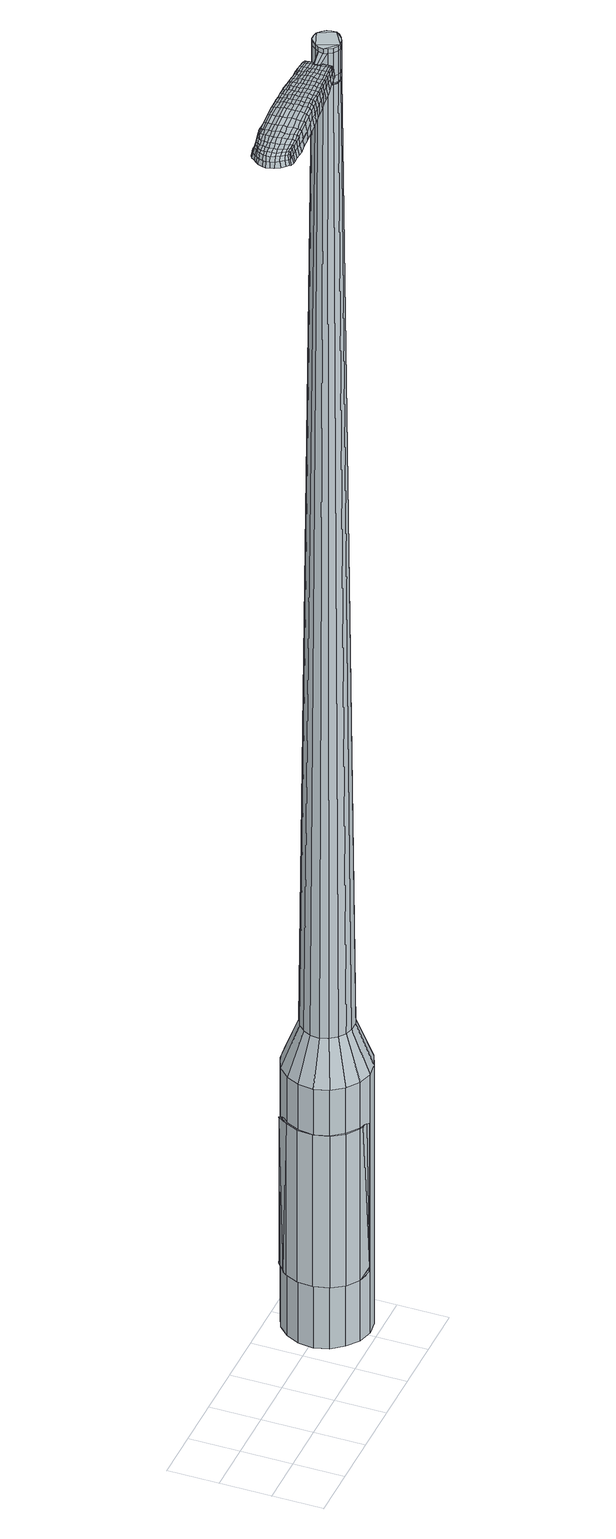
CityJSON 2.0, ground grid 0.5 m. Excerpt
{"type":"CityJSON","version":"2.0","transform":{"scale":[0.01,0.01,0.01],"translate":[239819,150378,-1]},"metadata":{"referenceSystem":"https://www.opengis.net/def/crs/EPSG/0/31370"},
"CityObjects":{
"object1":{"type":"GenericCityObject","attributes":{"cluster":810,"mean_distance_to_centroid":0.151,"new_centroid_x":239821.09,"new_centroid_y":150378.51,"mean_distance_to_camera":4.95,"H1":-6.6,"H2":-28.36,"Z_final":110.68,"cluster2":-1,"proj_x":239820.57,"proj_y":150372.49,"id_line":95515,"bearing_l":274.93,"distance":6.04,"orientation":"right","G_obj":184.93},"geometry":[{"type":"MultiSurface","lod":"2","boundaries":[[[0,1,2,3]],[[1,4,5,2]],[[4,6,7,5]],[[6,8,9,7]],[[8,10,11,9]],[[10,12,13,11]],[[12,14,15,13]],[[14,16,17,15]],[[16,18,19,17]],[[18,20,21,19]],[[20,22,23,21]],[[22,24,25,23]],[[24,26,27,25]],[[26,28,29,27]],[[28,30,31,29]],[[30,32,33,31]],[[32,34,35,33]],[[34,0,3,35]],[[36,37,38,39]],[[38,40,41,42]],[[41,43,42]],[[42,44,45,46]],[[45,47,46]],[[46,48,49,50]],[[49,51,50]],[[42,46,50,38]],[[50,52,39,38]],[[53,36,39]],[[2,5,7,35]],[[7,9,11,15]],[[11,13,15]],[[15,17,19,23]],[[19,21,23]],[[23,25,27,31]],[[27,29,31]],[[15,23,31,7]],[[31,33,35,7]],[[3,2,35]],[[1,0,54,55]],[[0,34,56,54]],[[34,32,57,56]],[[32,30,58,57]],[[30,28,59,58]],[[28,26,60,59]],[[26,24,61,60]],[[24,22,62,61]],[[22,20,63,62]],[[20,18,64,63]],[[18,16,65,64]],[[16,14,66,65]],[[14,12,67,66]],[[12,10,68,67]],[[10,8,69,68]],[[8,6,70,69]],[[6,4,71,70]],[[4,1,55,71]],[[55,54,72,73]],[[54,56,74,72]],[[56,57,75,74]],[[57,58,76,75]],[[58,59,77,76]],[[59,60,78,77]],[[60,61,79,78]],[[61,62,80,79]],[[62,63,81,80]],[[63,64,82,81]],[[64,65,83,82]],[[65,66,84,83]],[[66,67,85,84]],[[67,68,86,85]],[[68,69,87,86]],[[69,70,88,87]],[[70,71,89,88]],[[71,55,73,89]],[[90,91,92,73]],[[93,94,91,90]],[[95,96,94,93]],[[97,98,96,95]],[[99,100,98,97]],[[78,101,100,99]],[[79,102,101,78]],[[103,104,102,79]],[[105,106,104,103]],[[107,108,106,105]],[[109,110,108,107]],[[84,111,110,109]],[[112,113,111,84]],[[114,115,113,112]],[[116,117,115,114]],[[118,119,117,116]],[[89,120,119,118]],[[73,92,120,89]],[[121,122,123,124]],[[125,121,124,126]],[[127,125,126,128]],[[129,127,128,130]],[[131,129,130,132]],[[133,131,132,134]],[[135,133,134,136]],[[137,135,136,138]],[[139,137,138,140]],[[141,139,140,142]],[[143,141,142,144]],[[145,143,144,146]],[[147,145,146,148]],[[149,147,148,150]],[[151,149,150,152]],[[153,151,152,154]],[[72,90,73]],[[72,74,93,90]],[[74,75,95,93]],[[75,76,97,95]],[[76,77,99,97]],[[77,78,99]],[[80,103,79]],[[80,81,105,103]],[[81,82,107,105]],[[82,83,109,107]],[[83,84,109]],[[85,112,84]],[[85,86,114,112]],[[86,87,116,114]],[[87,88,118,116]],[[88,89,118]],[[155,92,91]],[[156,119,120]],[[156,157,117,119]],[[157,158,115,117]],[[158,159,113,115]],[[159,111,113]],[[160,110,111]],[[160,161,108,110]],[[161,162,106,108]],[[162,163,104,106]],[[163,102,104]],[[164,100,101]],[[164,165,98,100]],[[165,166,96,98]],[[166,167,94,96]],[[167,155,91,94]],[[39,52,153,168]],[[92,155,169,154]],[[53,39,168,122]],[[155,167,123,169]],[[36,53,122,121]],[[167,166,124,123]],[[37,36,121,125]],[[166,165,126,124]],[[38,37,125,127]],[[165,164,128,126]],[[40,38,127,129]],[[164,101,130,128]],[[41,40,129,131]],[[101,102,132,130]],[[43,41,131,133]],[[102,163,134,132]],[[42,43,133,135]],[[163,162,136,134]],[[44,42,135,137]],[[162,161,138,136]],[[45,44,137,139]],[[161,160,140,138]],[[47,45,139,141]],[[160,111,142,140]],[[46,47,141,143]],[[111,159,144,142]],[[48,46,143,145]],[[159,158,146,144]],[[49,48,145,147]],[[158,157,148,146]],[[51,49,147,149]],[[157,156,150,148]],[[50,51,149,151]],[[156,120,152,150]],[[52,50,151,153]],[[120,92,154,152]],[[153,154,170,171]],[[154,169,172,170]],[[169,123,173,172]],[[123,122,174,173]],[[122,168,175,174]],[[168,153,171,175]],[[176,177,178,179]],[[180,176,179,181]],[[176,180,182,183]],[[177,176,183,184]],[[185,186,187,188]],[[189,185,188,190]],[[185,189,191,192]],[[186,185,192,193]],[[194,195,196,197]],[[198,194,197,199]],[[194,198,200,201]],[[195,194,201,202]],[[203,204,205,206]],[[207,203,206,208]],[[203,207,209,210]],[[204,203,210,211]],[[212,213,214,215]],[[216,212,215,217]],[[212,216,218,219]],[[213,212,219,220]],[[221,222,223,224]],[[225,221,224,226]],[[221,225,227,228]],[[222,221,228,229]],[[230,231,232,233]],[[222,230,233,223]],[[230,222,229,234]],[[231,230,234,235]],[[236,237,238,239]],[[231,236,239,232]],[[236,231,235,240]],[[237,236,240,241]],[[242,180,181,243]],[[237,242,243,238]],[[242,237,241,244]],[[180,242,244,182]],[[245,246,247,248]],[[249,245,248,250]],[[245,249,251,252]],[[246,245,252,253]],[[254,255,256,257]],[[246,254,257,247]],[[254,246,253,258]],[[255,254,258,259]],[[260,261,262,263]],[[255,260,263,256]],[[260,255,259,264]],[[261,260,264,265]],[[266,267,268,269]],[[261,266,269,262]],[[266,261,265,270]],[[267,266,270,271]],[[272,177,184,273]],[[267,272,273,268]],[[272,267,271,274]],[[177,272,274,178]],[[275,276,277,278]],[[279,275,278,280]],[[275,279,281,282]],[[276,275,282,283]],[[284,285,286,287]],[[276,284,287,277]],[[284,276,283,288]],[[285,284,288,289]],[[290,291,292,293]],[[285,290,293,286]],[[290,285,289,294]],[[291,290,294,295]],[[296,189,190,297]],[[291,296,297,292]],[[296,291,295,298]],[[189,296,298,191]],[[299,300,301,302]],[[303,299,302,304]],[[299,303,305,306]],[[300,299,306,307]],[[308,309,310,311]],[[300,308,311,301]],[[308,300,307,312]],[[309,308,312,313]],[[314,315,316,317]],[[309,314,317,310]],[[314,309,313,318]],[[315,314,318,319]],[[320,321,322,323]],[[315,320,323,316]],[[320,315,319,324]],[[321,320,324,325]],[[326,186,193,327]],[[321,326,327,322]],[[326,321,325,328]],[[186,326,328,187]],[[329,215,214,330]],[[331,329,330,332]],[[329,331,333,334]],[[215,329,334,217]],[[335,331,332,336]],[[337,335,336,338]],[[335,337,339,340]],[[331,335,340,333]],[[341,337,338,342]],[[343,341,342,344]],[[341,343,345,346]],[[337,341,346,339]],[[347,343,344,348]],[[349,347,348,350]],[[347,349,351,352]],[[343,347,352,345]],[[353,349,350,354]],[[204,353,354,205]],[[353,204,211,355]],[[349,353,355,351]],[[356,357,202,201]],[[358,356,201,200]],[[356,358,359,360]],[[357,356,360,361]],[[362,363,361,360]],[[364,362,360,359]],[[362,364,365,366]],[[363,362,366,367]],[[368,369,367,366]],[[370,368,366,365]],[[368,370,371,372]],[[369,368,372,373]],[[374,375,373,372]],[[376,374,372,371]],[[374,376,209,207]],[[375,374,207,208]],[[377,378,379,380]],[[279,377,380,281]],[[377,279,280,381]],[[378,377,381,382]],[[383,198,199,384]],[[378,383,384,379]],[[383,378,382,385]],[[198,383,385,200]],[[386,387,388,389]],[[225,386,389,227]],[[386,225,226,390]],[[387,386,390,391]],[[392,393,394,395]],[[387,392,395,388]],[[392,387,391,396]],[[393,392,396,397]],[[398,195,202,399]],[[393,398,399,394]],[[398,393,397,400]],[[195,398,400,196]],[[401,402,403,404]],[[183,401,404,184]],[[401,183,182,405]],[[402,401,405,406]],[[407,408,409,410]],[[402,407,410,403]],[[407,402,406,411]],[[408,407,411,412]],[[413,206,205,414]],[[408,413,414,409]],[[413,408,412,415]],[[206,413,415,208]],[[416,417,418,419]],[[188,416,419,190]],[[416,188,187,420]],[[417,416,420,421]],[[422,210,209,423]],[[417,422,423,418]],[[422,417,421,424]],[[210,422,424,211]],[[425,426,427,428]],[[303,425,428,305]],[[425,303,304,429]],[[426,425,429,430]],[[431,216,217,432]],[[426,431,432,427]],[[431,426,430,433]],[[216,431,433,218]],[[434,435,436,437]],[[249,434,437,251]],[[434,249,250,438]],[[435,434,438,439]],[[440,441,442,443]],[[435,440,443,436]],[[440,435,439,444]],[[441,440,444,445]],[[446,213,220,447]],[[441,446,447,442]],[[446,441,445,448]],[[213,446,448,214]],[[449,450,439,438]],[[248,449,438,250]],[[449,248,247,451]],[[450,449,451,452]],[[453,454,445,444]],[[450,453,444,439]],[[453,450,452,455]],[[454,453,455,456]],[[457,330,214,448]],[[454,457,448,445]],[[457,454,456,458]],[[330,457,458,332]],[[459,460,461,462]],[[306,459,462,307]],[[459,306,305,428]],[[460,459,428,427]],[[463,334,333,464]],[[460,463,464,461]],[[463,460,427,432]],[[334,463,432,217]],[[465,466,452,451]],[[257,465,451,247]],[[465,257,256,467]],[[466,465,467,468]],[[469,470,456,455]],[[466,469,455,452]],[[469,466,468,471]],[[470,469,471,472]],[[473,336,332,458]],[[470,473,458,456]],[[473,470,472,474]],[[336,473,474,338]],[[475,476,477,478]],[[312,475,478,313]],[[475,312,307,462]],[[476,475,462,461]],[[479,340,339,480]],[[476,479,480,477]],[[479,476,461,464]],[[340,479,464,333]],[[481,482,468,467]],[[263,481,467,256]],[[481,263,262,483]],[[482,481,483,484]],[[485,486,472,471]],[[482,485,471,468]],[[485,482,484,487]],[[486,485,487,488]],[[489,342,338,474]],[[486,489,474,472]],[[489,486,488,490]],[[342,489,490,344]],[[491,492,493,494]],[[318,491,494,319]],[[491,318,313,478]],[[492,491,478,477]],[[495,346,345,496]],[[492,495,496,493]],[[495,492,477,480]],[[346,495,480,339]],[[497,498,484,483]],[[269,497,483,262]],[[497,269,268,499]],[[498,497,499,500]],[[501,502,488,487]],[[498,501,487,484]],[[501,498,500,503]],[[502,501,503,504]],[[505,348,344,490]],[[502,505,490,488]],[[505,502,504,506]],[[348,505,506,350]],[[507,508,509,510]],[[324,507,510,325]],[[507,324,319,494]],[[508,507,494,493]],[[511,352,351,512]],[[508,511,512,509]],[[511,508,493,496]],[[352,511,496,345]],[[513,514,500,499]],[[273,513,499,268]],[[513,273,184,404]],[[514,513,404,403]],[[515,516,504,503]],[[514,515,503,500]],[[515,514,403,410]],[[516,515,410,409]],[[517,354,350,506]],[[516,517,506,504]],[[517,516,409,414]],[[354,517,414,205]],[[518,519,421,420]],[[328,518,420,187]],[[518,328,325,510]],[[519,518,510,509]],[[520,355,211,424]],[[519,520,424,421]],[[520,519,509,512]],[[355,520,512,351]],[[521,522,382,381]],[[278,521,381,280]],[[521,278,277,523]],[[522,521,523,524]],[[525,358,200,385]],[[522,525,385,382]],[[525,522,524,526]],[[358,525,526,359]],[[527,528,529,530]],[[228,527,530,229]],[[527,228,227,389]],[[528,527,389,388]],[[531,532,533,534]],[[528,531,534,529]],[[531,528,388,395]],[[532,531,395,394]],[[535,357,361,536]],[[532,535,536,533]],[[535,532,394,399]],[[357,535,399,202]],[[537,538,524,523]],[[287,537,523,277]],[[537,287,286,539]],[[538,537,539,540]],[[541,364,359,526]],[[538,541,526,524]],[[541,538,540,542]],[[364,541,542,365]],[[543,544,545,546]],[[234,543,546,235]],[[543,234,229,530]],[[544,543,530,529]],[[547,548,549,550]],[[544,547,550,545]],[[547,544,529,534]],[[548,547,534,533]],[[551,363,367,552]],[[548,551,552,549]],[[551,548,533,536]],[[363,551,536,361]],[[553,554,540,539]],[[293,553,539,286]],[[553,293,292,555]],[[554,553,555,556]],[[557,370,365,542]],[[554,557,542,540]],[[557,554,556,558]],[[370,557,558,371]],[[559,560,561,562]],[[240,559,562,241]],[[559,240,235,546]],[[560,559,546,545]],[[563,564,565,566]],[[560,563,566,561]],[[563,560,545,550]],[[564,563,550,549]],[[567,369,373,568]],[[564,567,568,565]],[[567,564,549,552]],[[369,567,552,367]],[[569,570,556,555]],[[297,569,555,292]],[[569,297,190,419]],[[570,569,419,418]],[[571,376,371,558]],[[570,571,558,556]],[[571,570,418,423]],[[376,571,423,209]],[[572,573,406,405]],[[244,572,405,182]],[[572,244,241,562]],[[573,572,562,561]],[[574,575,412,411]],[[573,574,411,406]],[[574,573,561,566]],[[575,574,566,565]],[[576,375,208,415]],[[575,576,415,412]],[[576,575,565,568]],[[375,576,568,373]],[[577,578,579,580]],[[580,579,581,582]],[[583,581,579,584]],[[584,579,578,585]],[[586,587,588,589]],[[589,588,590,591]],[[592,590,588,593]],[[593,588,587,594]],[[595,596,597,598]],[[598,597,599,600]],[[601,599,597,602]],[[602,597,596,603]],[[604,605,606,607]],[[607,606,608,609]],[[610,608,606,611]],[[611,606,605,612]],[[613,614,615,616]],[[616,615,617,618]],[[619,617,615,620]],[[620,615,614,621]],[[622,623,624,625]],[[625,624,626,627]],[[628,626,624,629]],[[629,624,623,630]],[[631,632,633,634]],[[634,633,623,622]],[[630,623,633,635]],[[635,633,632,636]],[[637,638,639,640]],[[640,639,632,631]],[[636,632,639,641]],[[641,639,638,642]],[[582,581,643,644]],[[644,643,638,637]],[[642,638,643,645]],[[645,643,581,583]],[[646,647,648,649]],[[649,648,650,651]],[[652,650,648,653]],[[653,648,647,654]],[[655,656,657,658]],[[658,657,647,646]],[[654,647,657,659]],[[659,657,656,660]],[[661,662,663,664]],[[664,663,656,655]],[[660,656,663,665]],[[665,663,662,666]],[[667,668,669,670]],[[670,669,662,661]],[[666,662,669,671]],[[671,669,668,672]],[[585,578,673,674]],[[674,673,668,667]],[[672,668,673,675]],[[675,673,578,577]],[[676,677,678,679]],[[679,678,680,681]],[[682,680,678,683]],[[683,678,677,684]],[[685,686,687,688]],[[688,687,677,676]],[[684,677,687,689]],[[689,687,686,690]],[[691,692,693,694]],[[694,693,686,685]],[[690,686,693,695]],[[695,693,692,696]],[[591,590,697,698]],[[698,697,692,691]],[[696,692,697,699]],[[699,697,590,592]],[[700,701,702,703]],[[703,702,704,705]],[[706,704,702,707]],[[707,702,701,708]],[[709,710,711,712]],[[712,711,701,700]],[[708,701,711,713]],[[713,711,710,714]],[[715,716,717,718]],[[718,717,710,709]],[[714,710,717,719]],[[719,717,716,720]],[[721,722,723,724]],[[724,723,716,715]],[[720,716,723,725]],[[725,723,722,726]],[[594,587,727,728]],[[728,727,722,721]],[[726,722,727,729]],[[729,727,587,586]],[[613,616,730,731]],[[731,730,732,733]],[[734,732,730,735]],[[735,730,616,618]],[[733,732,736,737]],[[737,736,738,739]],[[740,738,736,741]],[[741,736,732,734]],[[739,738,742,743]],[[743,742,744,745]],[[746,744,742,747]],[[747,742,738,740]],[[745,744,748,749]],[[749,748,750,751]],[[752,750,748,753]],[[753,748,744,746]],[[751,750,754,755]],[[755,754,605,604]],[[612,605,754,756]],[[756,754,750,752]],[[603,757,758,602]],[[602,758,759,601]],[[760,759,758,761]],[[761,758,757,762]],[[762,763,764,761]],[[761,764,765,760]],[[766,765,764,767]],[[767,764,763,768]],[[768,769,770,767]],[[767,770,771,766]],[[772,771,770,773]],[[773,770,769,774]],[[774,775,776,773]],[[773,776,777,772]],[[610,777,776,608]],[[608,776,775,609]],[[778,779,780,781]],[[781,780,680,682]],[[681,680,780,782]],[[782,780,779,783]],[[600,599,784,785]],[[785,784,779,778]],[[783,779,784,786]],[[786,784,599,601]],[[787,788,789,790]],[[790,789,626,628]],[[627,626,789,791]],[[791,789,788,792]],[[793,794,795,796]],[[796,795,788,787]],[[792,788,795,797]],[[797,795,794,798]],[[603,596,799,800]],[[800,799,794,793]],[[798,794,799,801]],[[801,799,596,595]],[[802,803,804,805]],[[805,804,584,585]],[[583,584,804,806]],[[806,804,803,807]],[[808,809,810,811]],[[811,810,803,802]],[[807,803,810,812]],[[812,810,809,813]],[[604,607,814,815]],[[815,814,809,808]],[[813,809,814,816]],[[816,814,607,609]],[[817,818,819,820]],[[820,819,589,591]],[[586,589,819,821]],[[821,819,818,822]],[[610,611,823,824]],[[824,823,818,817]],[[822,818,823,825]],[[825,823,611,612]],[[826,827,828,829]],[[829,828,704,706]],[[705,704,828,830]],[[830,828,827,831]],[[618,617,832,833]],[[833,832,827,826]],[[831,827,832,834]],[[834,832,617,619]],[[835,836,837,838]],[[838,837,650,652]],[[651,650,837,839]],[[839,837,836,840]],[[841,842,843,844]],[[844,843,836,835]],[[840,836,843,845]],[[845,843,842,846]],[[621,614,847,848]],[[848,847,842,841]],[[846,842,847,849]],[[849,847,614,613]],[[840,850,851,839]],[[839,851,649,651]],[[646,649,851,852]],[[851,850,852]],[[846,853,854,845]],[[845,854,850,840]],[[852,850,854,855]],[[855,854,853,856]],[[613,731,857,849]],[[849,857,853,846]],[[856,853,857,858]],[[858,857,731,733]],[[859,860,861,862]],[[862,861,707,708]],[[706,707,861,829]],[[829,861,860,826]],[[734,735,863,864]],[[864,863,860,859]],[[826,860,863,833]],[[833,863,735,618]],[[865,866,852]],[[852,866,658,646]],[[655,658,866,867]],[[867,866,865,868]],[[856,869,870,855]],[[855,870,865,852]],[[868,865,870,871]],[[871,870,869,872]],[[733,737,873,858]],[[858,873,869,856]],[[872,869,873,874]],[[874,873,737,739]],[[875,876,877,878]],[[878,877,713,714]],[[708,713,877,862]],[[862,877,876,859]],[[740,741,879,880]],[[880,879,876,875]],[[859,876,879,864]],[[864,879,741,734]],[[868,881,867]],[[867,881,664,655]],[[661,664,881,882]],[[882,881,883]],[[872,884,885,871]],[[871,885,881,868]],[[883,881,885,886]],[[886,885,884,887]],[[739,743,888,874]],[[874,888,884,872]],[[887,884,888,889]],[[889,888,743,745]],[[890,891,892,893]],[[893,892,719,720]],[[714,719,892,878]],[[878,892,891,875]],[[746,747,894,895]],[[895,894,891,890]],[[875,891,894,880]],[[880,894,747,740]],[[883,896,897,882]],[[882,897,670,661]],[[667,670,897,898]],[[898,897,896,899]],[[887,900,901,886]],[[886,901,896,883]],[[899,896,901,902]],[[902,901,900,903]],[[745,749,904,889]],[[889,904,900,887]],[[903,900,904,905]],[[905,904,749,751]],[[906,907,908,909]],[[909,908,725,726]],[[720,725,908,893]],[[893,908,907,890]],[[752,753,910,911]],[[911,910,907,906]],[[890,907,910,895]],[[895,910,753,746]],[[899,912,913,898]],[[898,913,674,667]],[[585,674,913,805]],[[805,913,912,802]],[[903,914,915,902]],[[902,915,912,899]],[[802,912,915,811]],[[811,915,914,808]],[[751,755,916,905]],[[905,916,914,903]],[[808,914,916,815]],[[815,916,755,604]],[[822,917,918,821]],[[821,918,729,586]],[[726,729,918,909]],[[909,918,917,906]],[[612,756,919,825]],[[825,919,917,822]],[[906,917,919,911]],[[911,919,756,752]],[[783,920,921,782]],[[782,921,679,681]],[[676,679,921,922]],[[922,921,920,923]],[[601,759,924,786]],[[786,924,920,783]],[[923,920,924,925]],[[925,924,759,760]],[[926,927,928,929]],[[929,928,629,630]],[[628,629,928,790]],[[790,928,927,787]],[[930,931,932,933]],[[933,932,927,926]],[[787,927,932,796]],[[796,932,931,793]],[[762,757,934,935]],[[935,934,931,930]],[[793,931,934,800]],[[800,934,757,603]],[[923,936,937,922]],[[922,937,688,676]],[[685,688,937,938]],[[938,937,936,939]],[[760,765,940,925]],[[925,940,936,923]],[[939,936,940,941]],[[941,940,765,766]],[[942,943,944,945]],[[945,944,635,636]],[[630,635,944,929]],[[929,944,943,926]],[[946,947,948,949]],[[949,948,943,942]],[[926,943,948,933]],[[933,948,947,930]],[[768,763,950,951]],[[951,950,947,946]],[[930,947,950,935]],[[935,950,763,762]],[[939,952,953,938]],[[938,953,694,685]],[[691,694,953,954]],[[954,953,952,955]],[[766,771,956,941]],[[941,956,952,939]],[[955,952,956,957]],[[957,956,771,772]],[[958,959,960,961]],[[961,960,641,642]],[[636,641,960,945]],[[945,960,959,942]],[[962,963,964,965]],[[965,964,959,958]],[[942,959,964,949]],[[949,964,963,946]],[[774,769,966,967]],[[967,966,963,962]],[[946,963,966,951]],[[951,966,769,768]],[[955,968,969,954]],[[954,969,698,691]],[[591,698,969,820]],[[820,969,968,817]],[[772,777,970,957]],[[957,970,968,955]],[[817,968,970,824]],[[824,970,777,610]],[[807,971,972,806]],[[806,972,645,583]],[[642,645,972,961]],[[961,972,971,958]],[[813,973,974,812]],[[812,974,971,807]],[[958,971,974,965]],[[965,974,973,962]],[[609,775,975,816]],[[816,975,973,813]],[[962,973,975,967]],[[967,975,775,774]],[[577,580,179,178]],[[580,582,181,179]],[[592,593,192,191]],[[593,594,193,192]],[[595,598,197,196]],[[598,600,199,197]],[[619,620,219,218]],[[620,621,220,219]],[[622,625,224,223]],[[625,627,226,224]],[[631,634,233,232]],[[634,622,223,233]],[[637,640,239,238]],[[640,631,232,239]],[[582,644,243,181]],[[644,637,238,243]],[[652,653,252,251]],[[653,654,253,252]],[[654,659,258,253]],[[659,660,259,258]],[[660,665,264,259]],[[665,666,265,264]],[[666,671,270,265]],[[671,672,271,270]],[[672,675,274,271]],[[675,577,178,274]],[[682,683,282,281]],[[683,684,283,282]],[[684,689,288,283]],[[689,690,289,288]],[[690,695,294,289]],[[695,696,295,294]],[[696,699,298,295]],[[699,592,191,298]],[[700,703,302,301]],[[703,705,304,302]],[[709,712,311,310]],[[712,700,301,311]],[[715,718,317,316]],[[718,709,310,317]],[[721,724,323,322]],[[724,715,316,323]],[[594,728,327,193]],[[728,721,322,327]],[[778,781,380,379]],[[781,682,281,380]],[[600,785,384,199]],[[785,778,379,384]],[[627,791,390,226]],[[791,792,391,390]],[[792,797,396,391]],[[797,798,397,396]],[[798,801,400,397]],[[801,595,196,400]],[[705,830,429,304]],[[830,831,430,429]],[[831,834,433,430]],[[834,619,218,433]],[[835,838,437,436]],[[838,652,251,437]],[[841,844,443,442]],[[844,835,436,443]],[[621,848,447,220]],[[848,841,442,447]],[[976,977,978,979]],[[980,981,979,978]],[[982,983,984,985]],[[986,987,988,989]],[[977,990,991,978]],[[992,980,978,991]],[[993,982,985,994]],[[995,996,987,986]],[[990,997,998,991]],[[998,999,992,991]],[[1000,993,994,1001]],[[1002,996,995,1003]],[[997,1004,1005,998]],[[1005,1006,999,998]],[[1007,1000,1001,1008]],[[1009,1002,1003,1010]],[[1011,1012,1013,1014]],[[1015,1016,1012,1011]],[[1015,1017,1018,1016]],[[1017,1019,1020,1018]],[[1021,1022,1023,1024]],[[1025,1026,1022,1021]],[[1027,1028,1026,1025]],[[1029,1030,1028,1027]],[[1024,1013,1012,1021]],[[1021,1012,1016,1025]],[[1016,1018,1027,1025]],[[1018,1020,1029,1027]],[[985,984,981,980]],[[994,985,980,992]],[[999,1001,994,992]],[[1006,1008,1001,999]],[[986,989,983,982]],[[995,986,982,993]],[[1003,995,993,1000]],[[1010,1003,1000,1007]],[[987,1011,1014,988]],[[996,1015,1011,987]],[[1017,1015,996,1002]],[[1019,1017,1002,1009]],[[1031,1032,1033,1034]],[[1033,1035,1036,1037]],[[1033,1037,1038,1039]],[[1033,1039,1034]],[[1040,1031,1034,1041]],[[1042,1041,1034,1043]],[[1044,1043,1034]],[[1045,1033,1032,1046]],[[1047,1045,1046,1048]],[[1049,1047,1048,1050]],[[1051,1049,1050,1052]],[[1053,1051,1052,1054]],[[1054,1055,1056,1057]],[[1054,1057,1058,1059]],[[1054,1059,1060,1061]],[[1060,1062,1063,1064]],[[1060,1064,1065,1066]],[[1060,1066,1061]],[[1054,1061,1053]],[[1067,1068,1032,1031]],[[1069,1070,1035,1033]],[[1071,1072,1044,1034]],[[1068,1073,1046,1032]],[[1074,1069,1033,1045]],[[1073,1075,1048,1046]],[[1076,1074,1045,1047]],[[1075,1077,1050,1048]],[[1078,1076,1047,1049]],[[1077,1079,1052,1050]],[[1080,1078,1049,1051]],[[1079,1081,1054,1052]],[[1082,1080,1051,1053]],[[1081,1083,1055,1054]],[[1084,1085,1062,1060]],[[1086,1082,1053,1061]],[[1056,1055,1083,1087]],[[1057,1056,1087,1088]],[[1058,1057,1088,1089]],[[1059,1058,1089,1090]],[[1060,1059,1090,1084]],[[1091,1067,1031,1040]],[[1092,1091,1040,1041]],[[1093,1092,1041,1042]],[[1094,1093,1042,1043]],[[1072,1094,1043,1044]],[[1036,1035,1070,1095]],[[1063,1062,1085,1096]],[[1037,1036,1095,1097]],[[1038,1037,1097,1098]],[[1039,1038,1098,1099]],[[1034,1039,1099,1071]],[[1064,1063,1096,1100]],[[1065,1064,1100,1101]],[[1066,1065,1101,1102]],[[1061,1066,1102,1086]]]}]}
},
"vertices":[
[165,46,384],[167,61,384],[167,61,96],[165,46,96],[173,74,384],[173,74,96],[183,84,384],[183,84,96],[197,90,384],[197,90,96],[211,92,384],[211,92,96],[225,88,384],[225,88,96],[238,79,384],[238,79,96],[246,67,384],[246,67,96],[250,53,384],[250,53,96],[248,39,384],[248,39,96],[242,25,384],[242,25,96],[232,15,384],[232,15,96],[218,9,384],[218,9,96],[204,7,384],[204,7,96],[190,11,384],[190,11,96],[178,20,384],[178,20,96],[169,32,384],[169,32,96],[198,40,1524],[202,37,1524],[206,36,1524],[194,48,1524],[211,37,1524],[215,39,1524],[221,46,1524],[219,42,1524],[221,51,1524],[220,55,1524],[213,62,1524],[217,59,1524],[209,63,1524],[204,63,1524],[197,57,1524],[200,61,1524],[195,53,1524],[195,44,1524],[182,47,429],[183,56,429],[185,39,429],[190,32,429],[197,27,429],[205,25,429],[214,25,429],[222,29,429],[228,35,429],[232,43,429],[233,52,429],[230,60,429],[225,67,429],[218,72,429],[210,75,429],[201,74,429],[193,70,429],[187,64,429],[194,48,1483],[195,53,1483],[195,44,1483],[198,40,1483],[202,37,1483],[206,36,1483],[211,37,1483],[215,39,1483],[219,42,1483],[221,46,1483],[221,51,1483],[220,55,1483],[217,59,1483],[213,62,1483],[209,63,1483],[204,63,1483],[200,61,1483],[197,57,1483],[195,48,1483],[195,48,1485],[195,53,1485],[196,44,1483],[196,44,1485],[198,41,1483],[198,41,1485],[202,38,1483],[202,38,1485],[206,37,1483],[206,37,1485],[211,37,1485],[215,39,1485],[218,42,1483],[218,42,1485],[220,46,1483],[220,46,1485],[220,51,1483],[220,51,1485],[219,55,1483],[219,55,1485],[217,59,1485],[213,61,1483],[213,61,1485],[209,62,1483],[209,62,1485],[204,62,1483],[204,62,1485],[200,60,1483],[200,60,1485],[197,57,1485],[198,40,1519],[195,44,1519],[195,44,1493],[198,40,1493],[202,37,1519],[202,37,1493],[206,36,1519],[206,36,1493],[211,37,1519],[211,37,1493],[215,39,1519],[215,39,1493],[219,42,1519],[219,42,1493],[221,46,1519],[221,46,1493],[221,51,1519],[221,51,1493],[220,55,1519],[220,55,1493],[217,59,1519],[217,59,1493],[213,62,1519],[213,62,1493],[209,63,1519],[209,63,1493],[204,63,1519],[204,63,1493],[200,61,1519],[200,61,1493],[197,57,1519],[197,57,1493],[195,53,1519],[195,53,1493],[194,48,1485],[200,61,1485],[204,63,1485],[209,63,1485],[213,62,1485],[220,55,1485],[221,51,1485],[221,46,1485],[219,42,1485],[206,36,1485],[202,37,1485],[198,40,1485],[195,44,1485],[194,48,1519],[194,48,1493],[175,50,1513],[175,50,1518],[176,47,1513],[176,44,1513],[176,44,1518],[176,47,1518],[100,60,1519],[107,60,1518],[106,62,1509],[99,61,1510],[91,59,1519],[90,61,1510],[93,58,1526],[101,58,1525],[108,59,1525],[103,22,1519],[110,22,1518],[111,24,1525],[104,23,1525],[95,21,1519],[95,22,1526],[93,19,1510],[102,20,1510],[109,21,1509],[29,33,1519],[28,36,1519],[27,36,1513],[28,33,1513],[30,29,1519],[29,29,1513],[32,29,1524],[30,33,1524],[30,37,1524],[102,39,1530],[110,40,1529],[109,43,1529],[102,42,1530],[93,38,1531],[93,42,1531],[94,35,1530],[103,35,1530],[110,36,1529],[183,46,1512],[183,49,1512],[181,49,1517],[182,46,1517],[183,43,1512],[182,43,1517],[182,43,1506],[182,46,1506],[182,49,1506],[41,54,1519],[44,54,1519],[43,55,1512],[40,55,1512],[39,53,1518],[38,54,1512],[40,52,1522],[42,52,1523],[45,53,1524],[49,55,1519],[55,56,1519],[53,57,1512],[48,56,1512],[50,54,1524],[55,55,1525],[61,57,1519],[68,58,1519],[67,59,1511],[59,58,1511],[61,56,1526],[69,56,1526],[80,59,1519],[78,60,1510],[81,57,1526],[174,62,1513],[166,62,1513],[167,61,1518],[175,61,1517],[180,62,1512],[179,61,1516],[179,63,1506],[173,63,1507],[165,63,1507],[159,62,1514],[151,62,1515],[152,60,1520],[160,61,1519],[158,63,1507],[150,63,1507],[144,61,1515],[136,61,1516],[137,60,1522],[145,60,1521],[143,63,1508],[135,62,1508],[129,61,1517],[122,61,1517],[123,59,1524],[130,60,1523],[128,62,1508],[120,62,1509],[114,61,1518],[115,59,1524],[113,62,1509],[43,18,1519],[47,18,1519],[47,19,1524],[44,19,1523],[41,18,1518],[42,19,1522],[40,17,1512],[43,16,1512],[46,16,1512],[52,18,1519],[57,18,1519],[58,19,1525],[52,19,1524],[51,16,1512],[56,16,1512],[63,18,1519],[71,18,1519],[72,20,1526],[64,19,1526],[62,16,1511],[70,17,1511],[83,19,1519],[84,21,1526],[82,18,1510],[176,32,1513],[169,31,1513],[168,30,1507],[175,31,1507],[182,33,1512],[181,32,1506],[181,34,1516],[177,33,1517],[169,32,1518],[161,30,1514],[154,29,1515],[153,27,1507],[160,28,1507],[162,31,1519],[155,30,1520],[147,28,1515],[139,26,1516],[138,25,1508],[146,26,1508],[147,29,1521],[140,28,1522],[132,25,1517],[125,24,1517],[123,23,1509],[131,24,1508],[133,27,1523],[125,26,1524],[117,23,1518],[116,22,1509],[118,25,1524],[176,46,1519],[176,48,1519],[169,45,1520],[169,48,1520],[169,42,1520],[176,43,1519],[161,44,1522],[161,47,1522],[154,44,1523],[154,47,1523],[154,41,1523],[162,41,1521],[146,43,1524],[146,46,1524],[139,42,1525],[139,45,1525],[139,39,1525],[147,40,1524],[132,42,1526],[131,45,1526],[124,41,1527],[124,44,1527],[125,38,1527],[132,38,1526],[117,40,1528],[117,44,1528],[117,37,1528],[33,33,1527],[33,37,1527],[34,29,1526],[39,30,1527],[38,33,1528],[37,37,1528],[44,34,1529],[44,38,1529],[45,30,1528],[52,31,1530],[51,35,1530],[51,38,1530],[59,35,1531],[58,39,1531],[59,31,1530],[68,32,1531],[68,36,1531],[67,40,1531],[80,37,1531],[80,41,1531],[81,33,1531],[39,19,1518],[36,21,1519],[36,20,1513],[38,18,1513],[40,20,1523],[38,22,1523],[33,25,1519],[32,24,1513],[34,25,1524],[37,52,1518],[35,50,1518],[36,49,1523],[38,51,1523],[36,53,1513],[34,50,1513],[32,47,1519],[30,44,1519],[32,44,1524],[34,47,1523],[31,47,1513],[29,44,1513],[29,40,1519],[30,40,1524],[28,40,1513],[102,57,1528],[102,55,1528],[109,55,1528],[109,57,1527],[93,57,1528],[93,55,1529],[102,52,1529],[102,49,1530],[109,49,1529],[109,53,1528],[93,52,1529],[93,48,1530],[102,46,1530],[109,46,1529],[93,45,1531],[104,25,1528],[104,27,1529],[95,26,1529],[95,24,1528],[111,26,1527],[111,28,1528],[103,31,1529],[94,30,1530],[110,32,1528],[184,34,1512],[184,36,1512],[182,37,1517],[182,35,1517],[183,33,1506],[183,35,1506],[183,40,1512],[182,40,1517],[182,39,1506],[182,61,1512],[182,59,1512],[181,60,1506],[181,62,1506],[180,60,1517],[180,59,1517],[182,57,1512],[182,54,1512],[181,55,1506],[181,57,1506],[181,56,1517],[181,54,1517],[182,52,1512],[181,52,1506],[181,51,1517],[175,60,1519],[175,58,1519],[168,60,1520],[168,58,1520],[175,56,1519],[176,53,1519],[168,56,1520],[168,53,1520],[176,51,1519],[168,50,1520],[177,34,1519],[177,36,1519],[169,35,1520],[170,33,1520],[177,39,1519],[169,39,1520],[160,59,1521],[160,58,1521],[153,59,1522],[153,57,1522],[160,55,1521],[161,53,1521],[153,55,1522],[153,52,1523],[161,50,1522],[153,49,1523],[162,32,1521],[162,34,1521],[155,33,1522],[155,31,1522],[162,38,1521],[154,37,1522],[145,59,1523],[145,57,1523],[138,58,1524],[138,57,1524],[146,54,1523],[146,52,1524],[138,54,1525],[138,51,1525],[146,49,1524],[139,48,1525],[147,30,1523],[147,33,1523],[140,32,1524],[140,29,1524],[147,36,1524],[140,35,1525],[130,58,1525],[131,56,1525],[123,58,1526],[123,56,1526],[131,54,1526],[131,51,1526],[123,53,1527],[124,50,1527],[131,48,1526],[124,47,1527],[133,28,1525],[133,31,1525],[125,30,1526],[126,27,1526],[132,34,1526],[125,34,1527],[116,58,1527],[116,56,1527],[116,53,1527],[116,50,1528],[117,47,1528],[118,27,1527],[118,29,1527],[118,33,1528],[42,20,1525],[40,22,1525],[46,20,1526],[44,22,1526],[37,25,1526],[41,25,1527],[40,51,1525],[39,49,1525],[42,50,1526],[44,52,1525],[36,47,1525],[34,44,1526],[39,44,1527],[40,47,1526],[33,40,1526],[38,41,1527],[51,20,1526],[49,22,1527],[57,20,1527],[56,22,1528],[47,26,1528],[54,26,1529],[49,53,1526],[48,51,1527],[54,52,1528],[55,53,1527],[46,48,1527],[45,45,1528],[52,46,1529],[53,49,1528],[44,41,1528],[51,42,1530],[64,21,1528],[62,23,1529],[72,21,1528],[71,23,1529],[61,27,1529],[70,27,1530],[61,54,1528],[60,52,1528],[69,53,1529],[69,55,1528],[59,50,1529],[59,46,1530],[68,47,1530],[68,50,1530],[58,43,1530],[67,43,1531],[83,22,1529],[83,25,1529],[82,29,1530],[81,56,1528],[81,54,1529],[80,51,1530],[80,48,1530],[80,44,1531],[106,60,1509],[107,58,1518],[100,58,1518],[99,59,1509],[92,57,1519],[90,59,1510],[93,56,1525],[101,57,1525],[108,57,1525],[111,26,1525],[110,24,1518],[103,23,1518],[104,25,1525],[94,23,1519],[95,24,1525],[93,21,1510],[102,22,1509],[109,23,1509],[30,36,1513],[31,36,1519],[31,33,1519],[30,33,1513],[32,30,1519],[31,29,1513],[33,30,1524],[32,33,1524],[32,36,1524],[109,43,1528],[109,40,1528],[102,39,1529],[102,42,1529],[93,38,1529],[93,42,1529],[93,35,1529],[102,36,1529],[110,36,1528],[179,49,1516],[180,49,1512],[180,46,1512],[180,46,1516],[181,43,1512],[180,43,1516],[180,43,1506],[180,46,1506],[179,49,1506],[44,54,1512],[45,52,1519],[42,52,1518],[41,53,1512],[40,51,1518],[39,52,1512],[41,50,1522],[42,50,1523],[45,51,1523],[54,55,1512],[55,54,1519],[50,53,1519],[48,54,1512],[50,52,1524],[56,53,1525],[67,57,1511],[69,56,1519],[61,55,1519],[60,56,1511],[62,54,1525],[69,54,1526],[80,57,1519],[79,58,1510],[81,55,1526],[167,59,1518],[166,60,1513],[174,60,1513],[174,59,1517],[179,60,1512],[178,59,1515],[178,61,1506],[173,61,1506],[165,61,1507],[152,58,1520],[151,60,1514],[159,60,1514],[160,59,1519],[158,61,1507],[150,61,1507],[137,58,1522],[136,59,1516],[144,59,1515],[145,58,1521],[143,61,1508],[135,61,1508],[123,57,1523],[122,59,1517],[129,59,1516],[130,58,1522],[128,60,1508],[120,60,1508],[114,59,1517],[115,57,1524],[113,60,1509],[47,21,1523],[47,20,1519],[44,20,1518],[44,21,1523],[42,20,1518],[42,21,1522],[41,19,1512],[43,18,1512],[46,18,1512],[58,21,1525],[57,20,1519],[52,20,1519],[52,21,1524],[51,18,1512],[56,18,1512],[72,22,1526],[71,20,1519],[63,20,1519],[64,21,1525],[62,18,1511],[70,19,1511],[83,21,1519],[83,23,1526],[81,20,1510],[168,32,1507],[168,33,1513],[176,34,1513],[175,33,1506],[181,35,1512],[180,34,1506],[180,35,1515],[176,35,1517],[169,34,1518],[153,29,1507],[154,31,1514],[161,32,1514],[160,30,1507],[162,33,1519],[154,32,1520],[138,27,1508],[139,28,1516],[146,29,1515],[145,28,1508],[147,31,1521],[140,30,1522],[123,25,1508],[124,26,1517],[132,27,1516],[130,26,1508],[132,29,1522],[125,28,1523],[117,25,1517],[116,24,1509],[118,27,1524],[175,46,1518],[175,48,1518],[168,45,1519],[168,48,1519],[168,42,1519],[175,43,1518],[161,44,1520],[160,47,1520],[153,44,1521],[153,46,1521],[154,41,1521],[161,41,1520],[146,43,1523],[146,46,1523],[138,42,1524],[138,45,1524],[139,39,1524],[146,40,1523],[131,42,1525],[131,45,1525],[124,41,1526],[124,44,1526],[124,38,1526],[131,39,1525],[116,41,1527],[116,43,1527],[117,37,1527],[34,37,1526],[34,33,1526],[36,30,1525],[40,30,1526],[38,34,1526],[38,37,1526],[44,38,1528],[45,34,1528],[46,31,1527],[53,31,1528],[52,35,1529],[52,38,1529],[59,39,1530],[59,35,1530],[60,32,1529],[68,32,1530],[68,36,1530],[67,40,1530],[80,41,1530],[80,37,1530],[81,34,1530],[37,21,1513],[38,22,1518],[40,21,1518],[39,20,1512],[41,22,1523],[39,23,1523],[35,26,1519],[34,25,1513],[36,26,1523],[38,48,1523],[36,48,1518],[38,50,1518],[39,49,1523],[37,51,1512],[36,49,1512],[34,43,1523],[32,43,1519],[34,46,1519],[35,46,1523],[33,46,1513],[31,43,1513],[31,40,1519],[32,40,1524],[30,40,1513],[108,55,1527],[101,54,1527],[101,56,1527],[108,56,1526],[93,55,1527],[93,54,1528],[109,49,1528],[101,49,1528],[101,52,1528],[108,52,1527],[93,51,1528],[93,48,1529],[102,45,1529],[109,46,1528],[93,45,1529],[95,27,1528],[103,28,1527],[104,26,1527],[95,25,1527],[111,27,1526],[110,28,1527],[103,31,1528],[94,31,1528],[110,32,1527],[180,37,1516],[181,36,1512],[182,35,1512],[181,36,1516],[181,34,1506],[180,35,1506],[181,39,1512],[180,40,1516],[180,39,1506],[178,60,1506],[179,59,1512],[180,60,1512],[179,61,1506],[179,59,1516],[179,58,1516],[179,54,1506],[180,54,1512],[180,57,1512],[179,57,1506],[179,56,1516],[179,54,1516],[180,51,1512],[179,52,1506],[179,51,1516],[174,58,1518],[174,59,1518],[167,58,1519],[175,53,1518],[174,56,1518],[167,55,1519],[168,53,1519],[175,51,1518],[168,50,1519],[169,35,1519],[176,36,1518],[176,35,1518],[169,34,1519],[176,39,1518],[169,39,1519],[160,57,1520],[160,58,1520],[152,58,1521],[152,57,1521],[160,52,1520],[160,55,1520],[152,55,1521],[153,52,1521],[160,50,1520],[153,49,1521],[154,34,1521],[161,35,1520],[162,33,1520],[154,33,1521],[161,38,1520],[154,37,1521],[145,57,1522],[137,57,1523],[137,56,1523],[145,51,1522],[145,54,1522],[138,54,1523],[138,51,1524],[145,49,1523],[138,48,1524],[139,32,1523],[147,33,1522],[147,32,1522],[140,31,1523],[146,36,1522],[139,35,1523],[130,56,1524],[130,57,1524],[123,57,1525],[123,55,1525],[130,50,1525],[130,53,1524],[123,53,1525],[123,50,1526],[131,48,1525],[123,47,1526],[125,30,1525],[132,31,1524],[132,30,1524],[125,29,1525],[132,35,1524],[124,34,1525],[116,55,1526],[116,56,1526],[116,50,1527],[116,52,1526],[116,47,1527],[118,29,1526],[118,28,1526],[117,33,1526],[41,23,1524],[43,22,1524],[46,22,1525],[45,23,1525],[38,26,1525],[42,26,1525],[43,49,1525],[40,48,1524],[41,50,1524],[45,50,1525],[40,44,1526],[36,43,1525],[38,46,1524],[41,47,1525],[35,40,1525],[39,40,1526],[50,23,1526],[52,22,1526],[58,22,1526],[56,23,1527],[48,27,1526],[54,27,1527],[54,51,1527],[48,50,1526],[50,51,1526],[55,52,1526],[52,45,1528],[45,44,1527],[47,47,1526],[53,48,1527],[45,41,1527],[52,42,1528],[63,24,1527],[64,22,1527],[72,23,1527],[71,24,1528],[61,27,1528],[70,28,1529],[69,52,1528],[61,51,1527],[61,53,1527],[69,53,1527],[68,46,1529],[59,46,1529],[60,49,1528],[68,49,1528],[59,42,1529],[67,43,1530],[83,25,1528],[83,24,1528],[82,29,1529],[81,53,1528],[81,54,1528],[80,47,1529],[80,50,1529],[80,44,1530],[178,61,1508],[179,54,1508],[146,53,1509],[146,60,1509],[125,51,1510],[124,60,1510],[85,49,1512],[85,58,1512],[103,60,1511],[103,50,1511],[67,47,1513],[54,46,1514],[53,54,1514],[67,56,1513],[180,47,1508],[147,45,1509],[126,43,1510],[86,39,1512],[104,41,1511],[68,38,1513],[55,37,1514],[180,41,1508],[148,37,1509],[126,34,1510],[87,30,1512],[105,32,1511],[56,28,1514],[69,29,1513],[181,34,1508],[148,29,1509],[127,26,1510],[88,21,1512],[106,22,1511],[56,19,1514],[70,19,1513],[41,44,1514],[36,42,1514],[36,49,1514],[40,52,1514],[41,36,1514],[37,35,1514],[42,27,1514],[37,28,1514],[43,19,1514],[38,21,1514],[32,39,1515],[29,36,1515],[29,37,1515],[31,43,1515],[32,35,1515],[29,35,1515],[32,30,1515],[29,33,1515],[33,26,1515],[29,32,1515],[192,9,334],[188,10,334],[188,10,165],[202,7,171],[192,9,165],[196,8,165],[198,8,166],[200,7,167],[202,7,169],[196,8,334],[198,8,333],[200,7,332],[202,7,331],[202,7,328],[176,19,165],[176,19,334],[168,31,165],[168,31,334],[164,46,165],[164,46,334],[165,61,165],[165,61,334],[171,74,165],[171,74,334],[174,78,334],[177,80,334],[179,82,333],[180,84,332],[181,85,331],[182,85,328],[174,78,165],[182,85,171],[181,85,169],[180,84,167],[179,82,166],[177,80,165],[193,12,334],[189,13,334],[189,13,165],[193,12,165],[203,9,171],[203,9,328],[178,21,334],[178,21,165],[170,33,334],[170,33,165],[167,46,334],[167,46,165],[168,60,334],[168,60,165],[174,73,334],[174,73,165],[176,76,334],[184,83,328],[184,83,171],[176,76,165],[179,78,334],[181,80,333],[182,82,332],[183,83,331],[196,11,334],[199,10,333],[201,10,332],[202,9,331],[196,11,165],[183,83,169],[199,10,166],[201,10,167],[202,9,169],[182,82,167],[181,80,166],[179,78,165]
]}
